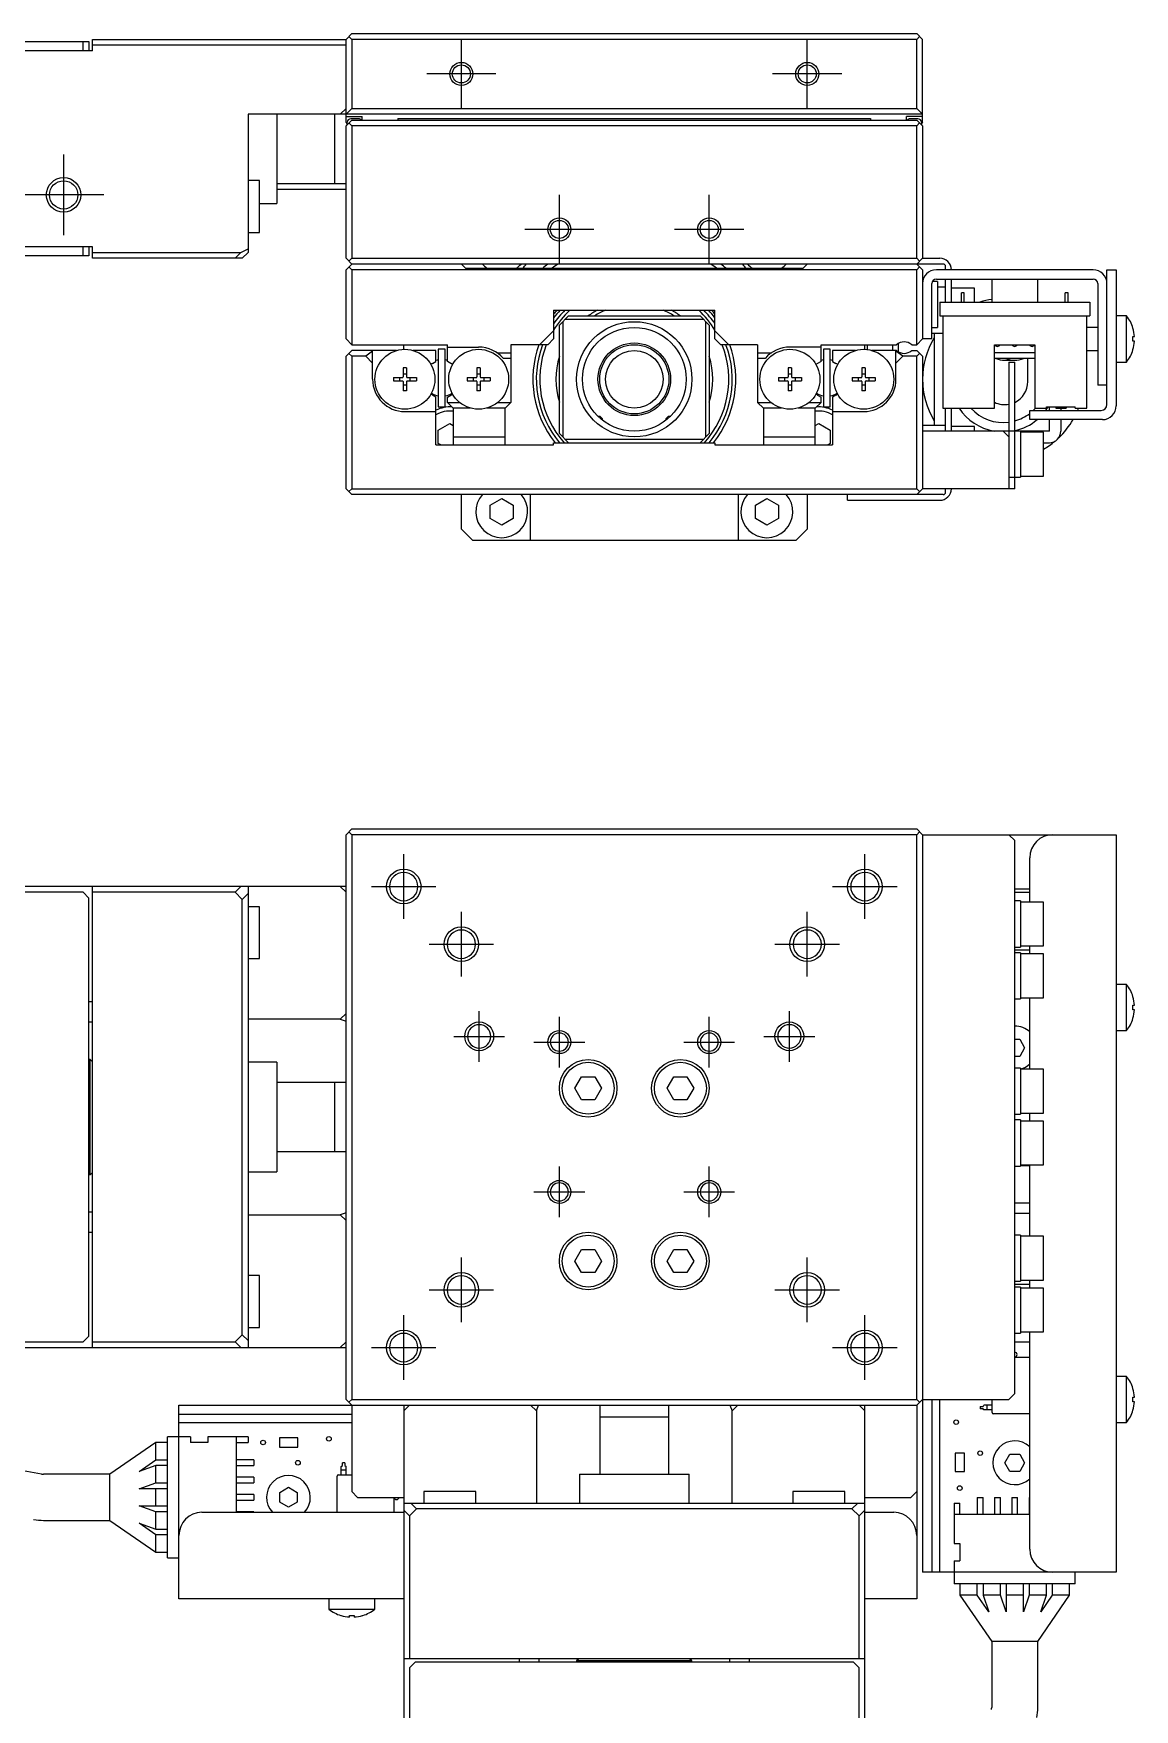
# Model space of a CAD drawing. Extents: x 0 to 680, y -8 to 382.
# Drawn here: x 223.9 to 319.4, y 232.3 to 377.7 of the extents above; entities that cross this region are included whole.
import ezdxf

# ---------------------------------------------------------------- set-up
doc = ezdxf.new("R2010")
doc.units = 0
doc.header["$LTSCALE"] = 0.5
doc.linetypes.add('CENTER', pattern=[50.8, 31.75, -6.35, 6.35, -6.35])
for name, color, linetype in [('MSM_CENTER', 1, 'CENTER'), ('MSM_CONTINUOUS', 7, 'CONTINUOUS'), ('MSM_NARROW', 5, 'CONTINUOUS')]:
    doc.layers.add(name, color=color, linetype=linetype)

msp = doc.modelspace()

# ---------------------------------------------------------------- linework, layer by layer
at = {"layer": 'MSM_CENTER'}
for p, q in [((261.05, 371.22), (261.05, 377.22)), ((291.05, 371.22), (291.05, 377.22)), ((264.05, 374.22), (258.05, 374.22)), ((294.05, 374.22), (288.05, 374.22)), ((226.55, 367.22), (226.55, 360.22)), ((230.05, 363.72), (223.05, 363.72)), ((269.55, 357.72), (269.55, 363.72)), ((282.55, 357.72), (282.55, 363.72)), ((272.55, 360.72), (266.55, 360.72)), ((285.55, 360.72), (279.55, 360.72)), ((256.05, 300.9), (256.05, 306.5)), ((296.05, 300.9), (296.05, 306.5)), ((253.25, 303.7), (258.85, 303.7)), ((293.25, 303.7), (298.85, 303.7)), ((261.05, 295.9), (261.05, 301.5)), ((291.05, 295.9), (291.05, 301.5)), ((258.25, 298.7), (263.85, 298.7)), ((288.25, 298.7), (293.85, 298.7)), ((262.6, 288.5), (262.6, 292.9)), ((269.55, 288), (269.55, 292.4)), ((282.55, 288), (282.55, 292.4)), ((289.5, 288.5), (289.5, 292.9)), ((260.4, 290.7), (264.8, 290.7)), ((267.35, 290.2), (271.75, 290.2)), ((280.35, 290.2), (284.75, 290.2)), ((287.3, 290.7), (291.7, 290.7)), ((269.55, 275), (269.55, 279.4)), ((282.55, 275), (282.55, 279.4)), ((267.35, 277.2), (271.75, 277.2)), ((280.35, 277.2), (284.75, 277.2)), ((261.05, 265.9), (261.05, 271.5)), ((291.05, 265.9), (291.05, 271.5)), ((258.25, 268.7), (263.85, 268.7)), ((288.25, 268.7), (293.85, 268.7)), ((256.05, 260.9), (256.05, 266.5)), ((296.05, 260.9), (296.05, 266.5)), ((253.25, 263.7), (258.85, 263.7)), ((293.25, 263.7), (298.85, 263.7))]:
    msp.add_line(p, q, dxfattribs=at)
at = {"layer": 'MSM_CONTINUOUS'}
for p, q in [((213.75, 377.02), (228.75, 377.02)), ((228.25, 376.22), (228.25, 377.02)), ((228.75, 377.02), (228.75, 376.22)), ((229.05, 377.22), (251.05, 377.22)), ((229.05, 376.22), (229.05, 377.22)), ((251.05, 376.72), (229.05, 376.72)), ((251.55, 377.72), (251.05, 377.22)), ((251.05, 370.02), (251.05, 377.22)), ((251.3, 377.47), (251.55, 377.22)), ((251.55, 377.72), (300.55, 377.72)), ((300.55, 377.22), (251.55, 377.22)), ((251.55, 377.22), (251.55, 371.22)), ((301.05, 377.22), (300.55, 377.72)), ((300.55, 377.22), (300.8, 377.47)), ((300.55, 371.22), (300.55, 377.22)), ((301.05, 370.02), (301.05, 377.22)), ((229.05, 376.22), (213.55, 376.22)), ((251.05, 371.22), (250.55, 370.72)), ((251.55, 371.22), (251.05, 370.72)), ((251.55, 371.22), (300.55, 371.22)), ((301.05, 370.72), (300.55, 371.22)), ((242.55, 370.72), (242.55, 358.72)), ((301.05, 370.72), (242.55, 370.72)), ((245.05, 370.72), (245.05, 362.97)), ((250.05, 370.72), (250.05, 364.72)), ((251.05, 370.52), (252.45, 370.52)), ((251.55, 370.22), (251.05, 369.72)), ((251.15, 369.92), (251.05, 370.02)), ((251.05, 358.22), (251.05, 369.72)), ((251.15, 369.82), (251.15, 370.02)), ((251.55, 369.72), (251.3, 369.97)), ((252.15, 370.32), (251.45, 370.32)), ((251.55, 370.22), (300.55, 370.22)), ((251.55, 369.72), (251.55, 358.22)), ((300.55, 369.72), (251.55, 369.72)), ((252.45, 370.22), (252.45, 370.52)), ((255.55, 370.34), (255.55, 370.22)), ((255.55, 370.34), (296.55, 370.34)), ((296.55, 370.34), (296.55, 370.22)), ((301.05, 370.52), (299.65, 370.52)), ((299.65, 370.22), (299.65, 370.52)), ((300.65, 370.32), (299.95, 370.32)), ((301.05, 369.72), (300.55, 370.22)), ((300.8, 369.97), (300.55, 369.72)), ((300.55, 358.22), (300.55, 369.72)), ((301.05, 370.02), (300.95, 369.92)), ((300.95, 370.02), (300.95, 369.82)), ((301.05, 369.72), (301.05, 358.22)), ((243.55, 364.97), (242.55, 364.97)), ((243.55, 360.47), (243.55, 364.97)), ((245.05, 364.72), (251.05, 364.72)), ((245.05, 364.22), (251.05, 364.22)), ((243.55, 362.97), (245.05, 362.97)), ((229.05, 359.22), (213.55, 359.22)), ((228.25, 358.42), (228.25, 359.22)), ((228.75, 359.22), (228.75, 358.42)), ((229.05, 358.22), (229.05, 359.22)), ((242.55, 360.47), (243.55, 360.47)), ((228.75, 358.42), (213.35, 358.42)), ((229.05, 358.72), (241.93, 358.72)), ((242.05, 358.22), (229.05, 358.22)), ((241.43, 358.22), (241.93, 358.72)), ((241.93, 358.72), (242.55, 359.03)), ((242.55, 358.72), (242.05, 358.22)), ((251.05, 358.22), (251.55, 357.72)), ((251.3, 357.97), (251.55, 358.22)), ((251.55, 358.22), (300.55, 358.22)), ((300.55, 358.22), (300.8, 357.97)), ((300.55, 357.72), (301.05, 358.22)), ((301.05, 358.22), (302.55, 358.22)), ((251.05, 357.22), (251.55, 357.72)), ((251.05, 351.22), (251.05, 357.22)), ((251.55, 357.22), (251.3, 357.47)), ((302.85, 357.72), (251.55, 357.72)), ((251.55, 357.22), (251.55, 350.72)), ((300.55, 357.22), (251.55, 357.22)), ((261.05, 357.72), (261.4, 357.37)), ((261.4, 357.37), (290.7, 357.37)), ((290.7, 357.37), (291.05, 357.72)), ((300.55, 357.72), (301.05, 357.22)), ((300.8, 357.47), (300.55, 357.22)), ((300.55, 350.72), (300.55, 357.22)), ((301.05, 357.22), (301.05, 351.22)), ((315.85, 357.22), (302.25, 357.22)), ((302.25, 356.42), (315.85, 356.42)), ((303.05, 357.22), (303.05, 357.52)), ((303.05, 354.42), (303.05, 356.42)), ((303.55, 354.42), (303.55, 356.42)), ((307.05, 356.42), (307.05, 354.42)), ((311.05, 354.42), (311.05, 356.42)), ((317.05, 357.22), (317.85, 357.22)), ((317.05, 345.52), (317.05, 357.22)), ((317.85, 357.22), (317.85, 345.42)), ((301.85, 351.22), (301.85, 356.02)), ((302.35, 356.22), (301.9, 356.22)), ((302.35, 356.22), (302.35, 352.22)), ((303.05, 355.72), (302.35, 355.72)), ((305.55, 355.62), (303.55, 355.62)), ((304.67, 355.22), (304.42, 355.22)), ((304.42, 354.42), (304.42, 355.22)), ((304.67, 354.42), (304.67, 355.22)), ((305.55, 354.42), (305.55, 355.62)), ((313.67, 355.22), (313.42, 355.22)), ((313.42, 354.42), (313.42, 355.22)), ((313.67, 354.42), (313.67, 355.22)), ((316.25, 356.02), (316.25, 347.22)), ((269.05, 353.72), (283.05, 353.72)), ((269.05, 353.72), (269.05, 351.22)), ((283.05, 351.22), (283.05, 353.72)), ((302.55, 354.42), (315.55, 354.42)), ((302.55, 354.42), (302.55, 353.22)), ((315.55, 354.42), (315.55, 353.22)), ((269.55, 352.42), (270.35, 353.22)), ((269.55, 343.02), (269.55, 352.42)), ((269.85, 352.72), (269.85, 342.72)), ((282.05, 352.92), (270.05, 352.92)), ((270.35, 353.22), (281.75, 353.22)), ((281.75, 353.22), (282.55, 352.42)), ((282.25, 342.72), (282.25, 352.72)), ((282.55, 352.42), (282.55, 343.02)), ((301.85, 352.22), (302.35, 352.22)), ((302.55, 353.22), (315.55, 353.22)), ((302.8, 353.22), (302.8, 345.22)), ((315.3, 345.22), (315.3, 353.22)), ((316.25, 352.22), (315.3, 352.22)), ((318.74, 353.22), (317.85, 353.22)), ((318.74, 349.22), (318.74, 353.22)), ((319.3, 352.15), (319.3, 352.17)), ((251.55, 350.72), (251.05, 351.22)), ((251.55, 350.72), (259.85, 350.72)), ((256.05, 350.32), (256.05, 350.72)), ((259.85, 349.27), (259.85, 350.72)), ((259.85, 350.52), (262.55, 350.52)), ((265.35, 350.72), (265.35, 345.72)), ((268.55, 350.72), (265.35, 350.72)), ((267.84, 350.72), (269.05, 351.93)), ((269.05, 351.22), (268.55, 350.72)), ((283.05, 351.93), (284.25, 350.72)), ((283.55, 350.72), (283.05, 351.22)), ((286.75, 350.72), (283.55, 350.72)), ((286.75, 350.72), (286.75, 345.72)), ((292.25, 350.52), (289.55, 350.52)), ((292.25, 350.72), (298.79, 350.72)), ((292.25, 349.27), (292.25, 350.72)), ((296.05, 350.32), (296.05, 350.72)), ((296.25, 350.72), (296.25, 350.31)), ((298.45, 350.72), (298.45, 350.22)), ((298.95, 350.84), (298.95, 350.11)), ((300.11, 350.72), (300.55, 350.72)), ((301.05, 351.22), (300.55, 350.72)), ((301.85, 351.22), (301.05, 351.22)), ((301.85, 351.72), (302.8, 351.72)), ((302.05, 351.72), (302.05, 343.72)), ((307.3, 350.72), (310.8, 350.72)), ((307.3, 345.22), (307.3, 350.72)), ((310.8, 350.72), (310.8, 345.22)), ((319.3, 351.42), (319.43, 351.42)), ((319.3, 351.02), (319.3, 351.42)), ((319.43, 351.02), (319.3, 351.02)), ((251.55, 350.22), (251.05, 349.72)), ((251.05, 338.22), (251.05, 349.72)), ((251.55, 349.72), (251.3, 349.97)), ((255.43, 350.22), (251.55, 350.22)), ((251.55, 349.72), (251.55, 338.22)), ((252.75, 349.72), (251.55, 349.72)), ((253.35, 350.15), (252.75, 349.72)), ((252.75, 349.72), (253.35, 349.12)), ((253.35, 347.72), (253.35, 350.22)), ((258.85, 350.22), (256.86, 350.22)), ((258.55, 349.1), (258.85, 349.27)), ((258.85, 349.27), (258.85, 350.22)), ((259.65, 350.34), (259.05, 350.34)), ((259.05, 350.34), (259.05, 345.34)), ((259.65, 345.34), (259.65, 350.34)), ((260.14, 349.1), (259.85, 349.27)), ((264.14, 350.02), (265.35, 350.02)), ((265.35, 349.52), (264.69, 349.52)), ((286.75, 350.02), (287.95, 350.02)), ((287.4, 349.52), (286.75, 349.52)), ((292.25, 349.27), (291.95, 349.1)), ((293.05, 350.34), (292.45, 350.34)), ((292.45, 350.34), (292.45, 345.34)), ((293.05, 345.34), (293.05, 350.34)), ((293.25, 350.22), (293.25, 349.27)), ((295.23, 350.22), (293.25, 350.22)), ((293.25, 349.27), (293.54, 349.1)), ((298.79, 350.22), (296.66, 350.22)), ((298.75, 347.72), (298.75, 350.22)), ((299.35, 349.72), (298.75, 350.15)), ((298.75, 349.12), (299.35, 349.72)), ((300.55, 349.72), (299.35, 349.72)), ((300.11, 350.22), (300.55, 350.22)), ((301.05, 349.72), (300.55, 350.22)), ((300.8, 349.97), (300.55, 349.72)), ((300.55, 338.22), (300.55, 349.72)), ((301.05, 349.72), (301.05, 338.22)), ((310.8, 350.02), (307.3, 350.02)), ((310.8, 349.52), (307.3, 349.52)), ((308.18, 349.37), (309.05, 349.37)), ((308.55, 349.22), (309.05, 349.22)), ((308.55, 349.22), (308.55, 338.22)), ((309.05, 338.22), (309.05, 349.22)), ((310.18, 347.52), (310.18, 349.52)), ((315.3, 350.22), (316.25, 350.22)), ((317.85, 349.22), (318.74, 349.22)), ((319.3, 350.27), (319.3, 350.3)), ((255.15, 347.87), (255.15, 347.58)), ((255.15, 347.87), (255.94, 347.87)), ((255.68, 347.87), (255.68, 347.58)), ((256.29, 348.72), (256, 348.72)), ((256, 348.72), (256, 347.93)), ((256, 348.19), (256.29, 348.19)), ((256.29, 348.72), (256.29, 347.93)), ((256.35, 347.87), (257.15, 347.87)), ((256.62, 347.58), (256.62, 347.87)), ((257.15, 347.87), (257.15, 347.58)), ((261.55, 347.87), (261.55, 347.58)), ((261.55, 347.87), (262.34, 347.87)), ((262.08, 347.87), (262.08, 347.58)), ((262.69, 348.72), (262.4, 348.72)), ((262.4, 348.72), (262.4, 347.93)), ((262.4, 348.19), (262.69, 348.19)), ((262.69, 348.72), (262.69, 347.93)), ((262.75, 347.87), (263.55, 347.87)), ((263.02, 347.58), (263.02, 347.87)), ((263.55, 347.87), (263.55, 347.58)), ((288.55, 347.87), (289.34, 347.87)), ((288.55, 347.87), (288.55, 347.58)), ((289.08, 347.87), (289.08, 347.58)), ((289.4, 348.72), (289.4, 347.93)), ((289.69, 348.72), (289.4, 348.72)), ((289.4, 348.19), (289.69, 348.19)), ((289.69, 348.72), (289.69, 347.93)), ((289.75, 347.87), (290.55, 347.87)), ((290.02, 347.58), (290.02, 347.87)), ((290.55, 347.87), (290.55, 347.58)), ((294.95, 347.87), (295.74, 347.87)), ((294.95, 347.87), (294.95, 347.58)), ((295.48, 347.87), (295.48, 347.58)), ((295.8, 348.72), (295.8, 347.93)), ((296.09, 348.72), (295.8, 348.72)), ((295.8, 348.19), (296.09, 348.19)), ((296.09, 348.72), (296.09, 347.93)), ((296.15, 347.87), (296.95, 347.87)), ((296.42, 347.58), (296.42, 347.87)), ((296.95, 347.87), (296.95, 347.58)), ((255.15, 347.58), (255.94, 347.58)), ((256, 347.52), (256, 346.72)), ((256, 347.25), (256.29, 347.25)), ((256.29, 346.72), (256, 346.72)), ((256.29, 347.52), (256.29, 346.72)), ((256.35, 347.58), (257.15, 347.58)), ((258.85, 346.18), (258.55, 346.35)), ((258.85, 342.02), (258.85, 346.18)), ((259.85, 346.18), (260.14, 346.35)), ((259.85, 345.72), (259.85, 346.18)), ((261.55, 347.58), (262.34, 347.58)), ((262.4, 347.52), (262.4, 346.72)), ((262.4, 347.25), (262.69, 347.25)), ((262.69, 346.72), (262.4, 346.72)), ((262.69, 347.52), (262.69, 346.72)), ((262.75, 347.58), (263.55, 347.58)), ((288.55, 347.58), (289.34, 347.58)), ((289.4, 347.52), (289.4, 346.72)), ((289.4, 347.25), (289.69, 347.25)), ((289.69, 346.72), (289.4, 346.72)), ((289.69, 347.52), (289.69, 346.72)), ((289.75, 347.58), (290.55, 347.58)), ((291.95, 346.35), (292.25, 346.18)), ((292.25, 345.72), (292.25, 346.18)), ((293.54, 346.35), (293.25, 346.18)), ((293.25, 346.18), (293.25, 342.02)), ((294.95, 347.58), (295.74, 347.58)), ((295.8, 347.52), (295.8, 346.72)), ((295.8, 347.25), (296.09, 347.25)), ((296.09, 346.72), (295.8, 346.72)), ((296.09, 347.52), (296.09, 346.72)), ((296.15, 347.58), (296.95, 347.58)), ((317.05, 347.22), (316.25, 347.22)), ((256.15, 344.92), (258.85, 344.92)), ((259.05, 345.34), (259.65, 345.34)), ((259.85, 345.72), (260.89, 345.72)), ((260.35, 345.22), (259.85, 345.72)), ((261.83, 345.22), (260.35, 345.22)), ((260.35, 345.22), (260.35, 342.02)), ((264.85, 345.22), (263.26, 345.22)), ((264.21, 345.72), (265.35, 345.72)), ((265.35, 345.72), (264.85, 345.22)), ((264.85, 342.02), (264.85, 345.22)), ((286.75, 345.72), (287.89, 345.72)), ((287.25, 345.22), (286.75, 345.72)), ((288.83, 345.22), (287.25, 345.22)), ((287.25, 345.22), (287.25, 342.02)), ((291.75, 345.22), (290.26, 345.22)), ((291.21, 345.72), (292.25, 345.72)), ((292.25, 345.72), (291.75, 345.22)), ((291.75, 342.02), (291.75, 345.22)), ((292.45, 345.34), (293.05, 345.34)), ((293.25, 344.92), (295.95, 344.92)), ((302.8, 345.22), (307.3, 345.22)), ((303.05, 343.22), (303.05, 345.22)), ((303.55, 343.22), (303.55, 345.22)), ((310.35, 344.22), (310.35, 345.02)), ((310.35, 345.02), (316.55, 345.02)), ((310.8, 345.22), (311.8, 345.22)), ((311.8, 345.22), (311.8, 345.32)), ((311.8, 345.32), (314.3, 345.32)), ((312.05, 345.02), (312.05, 345.32)), ((312.6, 345.32), (312.6, 345.22)), ((312.6, 345.22), (313.5, 345.22)), ((312.97, 345.32), (312.97, 345.22)), ((313.05, 345.22), (313.05, 345.02)), ((313.12, 345.32), (313.12, 345.22)), ((313.5, 345.32), (313.5, 345.22)), ((314.3, 345.22), (314.3, 345.32)), ((314.3, 345.22), (315.3, 345.22)), ((259.05, 343.3), (260.05, 343.88)), ((259.05, 342.15), (259.05, 343.3)), ((260.05, 343.88), (260.35, 343.71)), ((272.88, 344.52), (273.07, 344.52)), ((273.3, 344.3), (273.07, 344.52)), ((273.3, 344.3), (273.13, 344.3)), ((273.3, 344.16), (273.3, 344.3)), ((279.02, 344.52), (278.8, 344.3)), ((278.97, 344.3), (278.8, 344.3)), ((278.8, 344.3), (278.8, 344.16)), ((279.02, 344.52), (279.21, 344.52)), ((291.75, 343.71), (292.05, 343.88)), ((292.05, 343.88), (293.05, 343.3)), ((293.05, 343.3), (293.05, 342.15)), ((303.05, 343.72), (301.05, 343.72)), ((312.05, 343.22), (301.05, 343.22)), ((305.55, 343.62), (303.55, 343.62)), ((305.55, 343.22), (305.55, 343.62)), ((308.05, 343.22), (308.55, 342.72)), ((309.55, 343.22), (309.55, 339.22)), ((316.65, 344.22), (310.35, 344.22)), ((312.05, 343.22), (312.05, 344.22)), ((313.05, 344.22), (313.05, 343.22)), ((258.85, 342.02), (269.05, 342.02)), ((259.26, 342.02), (259.05, 342.15)), ((260.35, 342.72), (264.85, 342.72)), ((269.05, 342.02), (269.05, 342.22)), ((269.05, 342.22), (283.05, 342.22)), ((270.35, 342.22), (269.55, 343.02)), ((270.05, 342.52), (282.05, 342.52)), ((282.55, 343.02), (281.75, 342.22)), ((283.05, 342.22), (283.05, 342.02)), ((283.05, 342.02), (293.25, 342.02)), ((287.25, 342.72), (291.75, 342.72)), ((293.05, 342.15), (292.83, 342.02)), ((311.55, 343.12), (309.55, 343.12)), ((311.55, 339.32), (311.55, 343.12)), ((311.55, 342.22), (312.05, 342.22)), ((308.55, 339.22), (309.55, 339.22)), ((309.55, 339.32), (311.55, 339.32)), ((251.05, 338.22), (251.55, 337.72)), ((251.3, 337.97), (251.55, 338.22)), ((251.55, 338.22), (300.55, 338.22)), ((302.85, 337.72), (251.55, 337.72)), ((261.05, 334.72), (261.05, 337.72)), ((267.05, 333.72), (267.05, 337.72)), ((285.05, 337.72), (285.05, 333.72)), ((291.05, 337.72), (291.05, 334.72)), ((294.55, 337.22), (294.55, 337.72)), ((300.55, 338.22), (300.8, 337.97)), ((301.05, 338.22), (300.55, 337.72)), ((309.05, 338.22), (301.05, 338.22)), ((303.05, 337.92), (303.05, 338.22)), ((263.55, 336.8), (264.55, 337.38)), ((263.55, 335.65), (263.55, 336.8)), ((264.55, 337.38), (265.55, 336.8)), ((265.55, 336.8), (265.55, 335.65)), ((286.55, 336.8), (287.55, 337.38)), ((286.55, 335.65), (286.55, 336.8)), ((287.55, 337.38), (288.55, 336.8)), ((288.55, 336.8), (288.55, 335.65)), ((294.55, 337.22), (302.55, 337.22)), ((261.05, 334.72), (262.05, 333.72)), ((264.55, 335.07), (263.55, 335.65)), ((265.55, 335.65), (264.55, 335.07)), ((287.55, 335.07), (286.55, 335.65)), ((288.55, 335.65), (287.55, 335.07)), ((290.05, 333.72), (291.05, 334.72)), ((290.05, 333.72), (262.05, 333.72)), ((251.05, 308.2), (251.55, 308.7)), ((251.55, 308.2), (251.3, 308.45)), ((251.55, 308.7), (300.55, 308.7)), ((300.55, 308.7), (301.05, 308.2)), ((300.8, 308.45), (300.55, 308.2)), ((251.05, 259.2), (251.05, 308.2)), ((251.55, 308.2), (251.55, 259.2)), ((300.55, 308.2), (251.55, 308.2)), ((300.55, 259.2), (300.55, 308.2)), ((301.05, 308.2), (301.05, 244.2)), ((301.05, 308.2), (317.85, 308.2)), ((309.05, 307.7), (308.55, 308.2)), ((309.05, 259.7), (309.05, 307.7)), ((317.85, 308.2), (317.85, 244.2)), ((310.35, 302.35), (310.35, 306.2)), ((251.05, 303.7), (207.55, 303.7)), ((228.25, 303.2), (214.25, 303.2)), ((228.75, 302.7), (228.25, 303.2)), ((228.75, 264.7), (228.75, 302.7)), ((229.05, 263.7), (229.05, 303.7)), ((241.43, 303.2), (229.05, 303.2)), ((241.43, 303.2), (241.93, 303.7)), ((242.05, 302.59), (241.43, 303.2)), ((242.55, 303.09), (242.05, 302.59)), ((242.05, 264.81), (242.05, 302.59)), ((242.55, 303.7), (242.55, 263.7)), ((250.55, 303.7), (251.05, 303.2)), ((309.05, 303.5), (310.35, 303.5)), ((309.05, 303.2), (310.35, 303.2)), ((243.55, 301.95), (242.55, 301.95)), ((243.55, 297.45), (243.55, 301.95)), ((309.55, 302.45), (309.05, 302.45)), ((309.55, 302.45), (309.55, 298.45)), ((311.55, 302.35), (309.55, 302.35)), ((311.55, 298.55), (311.55, 302.35)), ((309.05, 298.45), (309.55, 298.45)), ((309.05, 298.2), (310.35, 298.2)), ((309.55, 298.55), (311.55, 298.55)), ((310.35, 297.85), (310.35, 298.55)), ((242.55, 297.45), (243.55, 297.45)), ((309.55, 297.95), (309.05, 297.95)), ((309.55, 297.95), (309.55, 293.95)), ((311.55, 297.85), (309.55, 297.85)), ((311.55, 294.05), (311.55, 297.85)), ((309.05, 293.95), (309.55, 293.95)), ((309.55, 294.05), (311.55, 294.05)), ((309.55, 294.04), (310.35, 294.04)), ((310.35, 287.85), (310.35, 294.05)), ((318.74, 295.2), (317.85, 295.2)), ((318.74, 291.2), (318.74, 295.2)), ((319.3, 294.13), (319.3, 294.15)), ((229.05, 293.7), (228.75, 293.7)), ((251.05, 292.69), (250.55, 292.19)), ((319.3, 293.4), (319.43, 293.4)), ((319.3, 293), (319.3, 293.4)), ((319.43, 293), (319.3, 293)), ((228.75, 291.95), (229.05, 291.95)), ((250.55, 292.19), (242.55, 292.19)), ((250.55, 292.19), (251.05, 292.01)), ((317.85, 291.2), (318.74, 291.2)), ((319.3, 292.25), (319.3, 292.27)), ((309.05, 290.45), (309.48, 290.45)), ((309.48, 290.45), (309.91, 289.7)), ((309.91, 289.7), (309.48, 288.95)), ((228.85, 288.7), (228.75, 288.7)), ((229.05, 288.5), (228.85, 288.7)), ((228.85, 278.7), (228.85, 288.7)), ((245.05, 288.45), (242.55, 288.45)), ((245.05, 288.45), (245.05, 278.95)), ((309.48, 288.95), (309.05, 288.95)), ((251.05, 286.7), (245.05, 286.7)), ((250.05, 286.7), (250.05, 280.7)), ((270.89, 286.2), (271.47, 287.2)), ((271.47, 287.2), (272.62, 287.2)), ((272.62, 287.2), (273.2, 286.2)), ((278.89, 286.2), (279.47, 287.2)), ((279.47, 287.2), (280.62, 287.2)), ((280.62, 287.2), (281.2, 286.2)), ((309.55, 287.95), (309.05, 287.95)), ((309.55, 287.95), (309.55, 283.95)), ((311.55, 287.85), (309.55, 287.85)), ((311.55, 284.05), (311.55, 287.85)), ((271.47, 285.2), (270.89, 286.2)), ((272.62, 285.2), (271.47, 285.2)), ((273.2, 286.2), (272.62, 285.2)), ((279.47, 285.2), (278.89, 286.2)), ((280.62, 285.2), (279.47, 285.2)), ((281.2, 286.2), (280.62, 285.2)), ((309.05, 283.95), (309.55, 283.95)), ((309.55, 284.05), (311.55, 284.05)), ((310.35, 283.35), (310.35, 284.05)), ((309.55, 283.45), (309.05, 283.45)), ((309.55, 283.45), (309.55, 279.45)), ((311.55, 283.35), (309.55, 283.35)), ((311.55, 279.55), (311.55, 283.35)), ((245.05, 280.7), (251.05, 280.7)), ((309.05, 279.45), (309.55, 279.45)), ((309.55, 279.55), (311.55, 279.55)), ((310.35, 279.46), (309.55, 279.46)), ((310.35, 273.35), (310.35, 279.55)), ((228.75, 278.7), (228.85, 278.7)), ((228.85, 278.7), (229.05, 278.9)), ((242.55, 278.95), (245.05, 278.95)), ((229.05, 275.45), (228.75, 275.45)), ((242.55, 275.22), (250.55, 275.22)), ((251.05, 275.4), (250.55, 275.22)), ((250.55, 275.22), (251.05, 274.72)), ((309.05, 276.26), (310.35, 276.26)), ((310.35, 275.33), (309.05, 275.33)), ((228.75, 273.7), (229.05, 273.7)), ((309.55, 273.45), (309.05, 273.45)), ((309.55, 273.45), (309.55, 269.45)), ((270.89, 271.2), (271.47, 272.2)), ((271.47, 272.2), (272.62, 272.2)), ((272.62, 272.2), (273.2, 271.2)), ((278.89, 271.2), (279.47, 272.2)), ((279.47, 272.2), (280.62, 272.2)), ((280.62, 272.2), (281.2, 271.2)), ((311.55, 273.35), (309.55, 273.35)), ((311.55, 269.55), (311.55, 273.35)), ((271.47, 270.2), (270.89, 271.2)), ((273.2, 271.2), (272.62, 270.2)), ((279.47, 270.2), (278.89, 271.2)), ((281.2, 271.2), (280.62, 270.2)), ((243.55, 269.95), (242.55, 269.95)), ((243.55, 265.45), (243.55, 269.95)), ((272.62, 270.2), (271.47, 270.2)), ((280.62, 270.2), (279.47, 270.2)), ((309.05, 269.45), (309.55, 269.45)), ((309.05, 269.2), (310.35, 269.2)), ((309.55, 269.55), (311.55, 269.55)), ((310.35, 268.85), (310.35, 269.55)), ((309.55, 268.95), (309.05, 268.95)), ((309.55, 268.95), (309.55, 264.95)), ((311.55, 268.85), (309.55, 268.85)), ((311.55, 265.05), (311.55, 268.85)), ((228.25, 264.2), (228.75, 264.7)), ((241.43, 264.2), (242.05, 264.81)), ((242.05, 264.81), (242.55, 264.31)), ((242.55, 265.45), (243.55, 265.45)), ((309.05, 264.95), (309.55, 264.95)), ((309.55, 265.05), (311.55, 265.05)), ((310.35, 246.2), (310.35, 265.05)), ((213.55, 263.7), (251.05, 263.7)), ((214.25, 264.2), (228.25, 264.2)), ((229.05, 264.2), (241.43, 264.2)), ((241.93, 263.7), (241.43, 264.2)), ((251.05, 264.2), (250.55, 263.7)), ((309.05, 264.2), (310.35, 264.2)), ((309.05, 262.85), (310.35, 262.85)), ((318.74, 261.2), (317.85, 261.2)), ((318.74, 257.2), (318.74, 261.2)), ((251.55, 258.7), (251.05, 259.2)), ((251.3, 258.95), (251.55, 259.2)), ((251.55, 259.2), (300.55, 259.2)), ((300.55, 259.2), (300.8, 258.95)), ((301.05, 259.2), (300.55, 258.7)), ((301.05, 259.2), (308.55, 259.2)), ((301.85, 259.2), (301.85, 244.2)), ((302.55, 244.2), (302.55, 259.2)), ((307.1, 258.05), (307.1, 259.2)), ((308.55, 259.2), (309.05, 259.7)), ((319.3, 260.13), (319.3, 260.15)), ((319.3, 259.4), (319.43, 259.4)), ((319.3, 259), (319.3, 259.4)), ((319.43, 259), (319.3, 259)), ((236.55, 241.9), (236.55, 258.7)), ((236.55, 258.7), (300.55, 258.7)), ((251.55, 257.9), (236.55, 257.9)), ((251.55, 258.7), (251.55, 251.2)), ((256.05, 258.2), (256.55, 258.7)), ((256.05, 258.7), (256.05, 215.2)), ((267.06, 258.7), (267.56, 258.2)), ((267.56, 258.2), (267.74, 258.7)), ((267.56, 258.2), (267.56, 250.2)), ((273.05, 258.7), (273.05, 252.7)), ((273.05, 257.7), (279.05, 257.7)), ((279.05, 252.7), (279.05, 258.7)), ((284.35, 258.7), (284.53, 258.2)), ((284.53, 258.2), (285.03, 258.7)), ((284.53, 250.2), (284.53, 258.2)), ((295.55, 258.7), (296.05, 258.2)), ((296.05, 221.2), (296.05, 258.7)), ((300.55, 258.7), (300.55, 241.9)), ((306.05, 258.59), (306.05, 258.39)), ((306.05, 258.59), (306.3, 258.59)), ((306.3, 258.39), (306.05, 258.39)), ((306.3, 258.59), (306.36, 258.71)), ((306.36, 258.28), (306.3, 258.39)), ((307.1, 258.71), (306.36, 258.71)), ((307.1, 258.28), (306.36, 258.28)), ((306.66, 258.28), (306.66, 258.71)), ((310.35, 257.95), (307.2, 257.95)), ((319.3, 258.25), (319.3, 258.27)), ((236.55, 257.2), (251.55, 257.2)), ((317.85, 257.2), (318.74, 257.2)), ((234.55, 255.45), (230.55, 252.7)), ((235.55, 255.45), (234.55, 255.45)), ((234.55, 253.95), (234.55, 255.45)), ((235.55, 245.45), (235.55, 255.95)), ((237.55, 255.95), (235.55, 255.95)), ((237.55, 255.95), (237.55, 255.45)), ((239.05, 255.45), (237.55, 255.45)), ((239.05, 255.95), (239.05, 255.45)), ((242.55, 255.95), (239.05, 255.95)), ((241.55, 249.4), (241.55, 255.95)), ((241.55, 255.45), (242.55, 255.45)), ((242.55, 255.95), (242.55, 255.45)), ((246.87, 255.86), (245.27, 255.86)), ((245.27, 255.86), (245.27, 255.06)), ((245.27, 255.06), (246.87, 255.06)), ((246.87, 255.06), (246.87, 255.86)), ((303.88, 254.53), (303.88, 252.93)), ((304.68, 254.53), (303.88, 254.53)), ((304.68, 252.93), (304.68, 254.53)), ((224.64, 252.72), (220.23, 253.49)), ((233.09, 252.95), (234.55, 253.95)), ((234.55, 253.45), (233.09, 252.95)), ((234.55, 253.95), (235.55, 253.95)), ((235.55, 253.45), (234.55, 253.45)), ((234.55, 251.95), (234.55, 253.45)), ((243.05, 253.95), (241.55, 253.95)), ((241.55, 253.45), (243.05, 253.45)), ((243.05, 253.95), (243.05, 253.45)), ((250.62, 253.39), (250.74, 253.45)), ((250.62, 252.65), (250.62, 253.39)), ((250.62, 253.09), (251.05, 253.09)), ((250.74, 253.45), (250.74, 253.7)), ((250.94, 253.7), (250.74, 253.7)), ((250.94, 253.7), (250.94, 253.45)), ((250.94, 253.45), (251.05, 253.39)), ((251.05, 252.65), (251.05, 253.39)), ((308.18, 253.7), (308.61, 254.45)), ((308.61, 252.95), (308.18, 253.7)), ((308.61, 254.45), (309.48, 254.45)), ((309.48, 254.45), (309.91, 253.7)), ((309.91, 253.7), (309.48, 252.95)), ((230.55, 252.7), (224.81, 252.7)), ((230.55, 248.7), (230.55, 252.7)), ((233.09, 251.45), (234.55, 251.95)), ((234.55, 251.95), (235.55, 251.95)), ((243.05, 252.45), (241.55, 252.45)), ((241.55, 251.95), (243.05, 251.95)), ((243.05, 252.45), (243.05, 251.95)), ((250.29, 249.4), (250.29, 252.55)), ((250.39, 252.65), (251.55, 252.65)), ((271.3, 252.7), (280.8, 252.7)), ((271.3, 252.7), (271.3, 250.2)), ((280.8, 250.2), (280.8, 252.7)), ((303.88, 252.93), (304.68, 252.93)), ((309.48, 252.95), (308.61, 252.95)), ((235.55, 251.45), (233.09, 251.45)), ((234.55, 249.95), (234.55, 251.45)), ((243.05, 250.95), (241.55, 250.95)), ((241.55, 250.45), (243.05, 250.45)), ((243.05, 250.95), (243.05, 250.45)), ((245.3, 251.13), (246.05, 251.57)), ((245.3, 250.27), (245.3, 251.13)), ((246.05, 249.84), (245.3, 250.27)), ((246.05, 251.57), (246.8, 251.13)), ((246.8, 250.27), (246.05, 249.84)), ((246.8, 251.13), (246.8, 250.27)), ((251.55, 251.2), (252.05, 250.7)), ((252.05, 250.7), (256.05, 250.7)), ((255.19, 250.7), (255.19, 249.4)), ((256.05, 250.2), (296.05, 250.2)), ((256.66, 250.2), (257.16, 249.7)), ((262.3, 251.2), (257.8, 251.2)), ((257.8, 251.2), (257.8, 250.2)), ((262.3, 250.2), (262.3, 251.2)), ((294.3, 251.2), (289.8, 251.2)), ((289.8, 251.2), (289.8, 250.2)), ((294.3, 250.2), (294.3, 251.2)), ((294.93, 249.7), (295.43, 250.2)), ((296.05, 250.7), (300.05, 250.7)), ((300.05, 250.7), (300.55, 251.2)), ((303.8, 250.2), (304.3, 250.2)), ((303.8, 250.2), (303.8, 246.7)), ((304.3, 249.2), (304.3, 250.2)), ((305.8, 250.7), (305.8, 249.2)), ((305.8, 250.7), (306.3, 250.7)), ((306.3, 249.2), (306.3, 250.7)), ((307.3, 250.7), (307.3, 249.2)), ((307.3, 250.7), (307.8, 250.7)), ((307.8, 249.2), (307.8, 250.7)), ((308.8, 250.7), (308.8, 249.2)), ((308.8, 250.7), (309.3, 250.7)), ((309.3, 249.2), (309.3, 250.7)), ((310.3, 250.7), (310.35, 250.7)), ((310.3, 250.7), (310.3, 249.2)), ((224.81, 248.7), (230.55, 248.7)), ((230.55, 248.7), (234.55, 245.95)), ((234.55, 249.45), (233.09, 249.95)), ((233.09, 249.95), (235.55, 249.95)), ((235.55, 249.45), (234.55, 249.45)), ((234.55, 247.95), (234.55, 249.45)), ((238.55, 249.4), (256.05, 249.4)), ((243.05, 249.45), (241.55, 249.45)), ((243.05, 249.45), (243.05, 249.4)), ((256.55, 249.09), (256.05, 249.59)), ((257.16, 249.7), (256.55, 249.09)), ((256.55, 249.09), (256.55, 236.7)), ((294.93, 249.7), (257.16, 249.7)), ((295.55, 249.09), (294.93, 249.7)), ((296.05, 249.59), (295.55, 249.09)), ((295.55, 236.7), (295.55, 249.09)), ((296.05, 249.4), (298.55, 249.4)), ((310.35, 249.2), (303.8, 249.2)), ((234.55, 247.45), (233.09, 248.45)), ((233.09, 248.45), (234.55, 247.95)), ((234.55, 247.95), (235.55, 247.95)), ((235.55, 247.45), (234.55, 247.45)), ((234.55, 245.95), (234.55, 247.45)), ((234.55, 245.95), (235.55, 245.95)), ((303.8, 246.7), (304.3, 246.7)), ((304.3, 246.7), (304.3, 245.2)), ((235.55, 245.45), (236.55, 245.45)), ((303.8, 245.2), (304.3, 245.2)), ((303.8, 245.2), (303.8, 243.2)), ((317.85, 244.2), (301.05, 244.2)), ((314.3, 243.2), (303.8, 243.2)), ((304.3, 243.2), (304.3, 242.2)), ((305.8, 242.2), (305.8, 243.2)), ((306.3, 243.2), (306.3, 242.2)), ((307.8, 242.2), (307.8, 243.2)), ((308.3, 243.2), (308.3, 240.75)), ((309.8, 240.75), (309.8, 243.2)), ((310.3, 243.2), (310.3, 242.2)), ((311.8, 242.2), (311.8, 243.2)), ((312.3, 243.2), (312.3, 242.2)), ((313.8, 242.2), (313.8, 243.2)), ((314.3, 243.2), (314.3, 244.2)), ((256.05, 241.9), (236.55, 241.9)), ((249.55, 241.9), (249.55, 241)), ((253.55, 241), (253.55, 241.9)), ((300.55, 241.9), (296.05, 241.9)), ((304.3, 242.2), (307.05, 238.2)), ((305.8, 242.2), (304.3, 242.2)), ((306.8, 240.75), (305.8, 242.2)), ((306.3, 242.2), (306.8, 240.75)), ((307.8, 242.2), (306.3, 242.2)), ((308.3, 240.75), (307.8, 242.2)), ((309.8, 242.2), (308.3, 242.2)), ((310.3, 242.2), (309.8, 240.75)), ((311.8, 242.2), (310.3, 242.2)), ((311.05, 238.2), (313.8, 242.2)), ((312.3, 242.2), (311.3, 240.75)), ((311.3, 240.75), (311.8, 242.2)), ((313.8, 242.2), (312.3, 242.2)), ((249.55, 241), (253.55, 241)), ((250.6, 240.45), (250.62, 240.45)), ((251.35, 240.45), (251.75, 240.45)), ((251.35, 240.31), (251.35, 240.45)), ((251.75, 240.45), (251.75, 240.31)), ((252.48, 240.45), (252.5, 240.45)), ((311.05, 238.2), (307.05, 238.2)), ((307.05, 238.2), (307.05, 232.46)), ((311.05, 232.46), (311.05, 238.2)), ((296.05, 236.7), (256.05, 236.7)), ((257.05, 236.4), (256.55, 235.9)), ((256.55, 235.9), (256.55, 221.9)), ((295.05, 236.4), (257.05, 236.4)), ((266.05, 236.7), (266.05, 236.4)), ((267.8, 236.4), (267.8, 236.7)), ((271.25, 236.7), (271.05, 236.5)), ((271.05, 236.5), (271.05, 236.4)), ((281.05, 236.5), (271.05, 236.5)), ((281.05, 236.5), (280.85, 236.7)), ((281.05, 236.4), (281.05, 236.5)), ((284.3, 236.7), (284.3, 236.4)), ((286.05, 236.4), (286.05, 236.7)), ((295.55, 235.9), (295.05, 236.4)), ((295.55, 221.9), (295.55, 235.9))]:
    msp.add_line(p, q, dxfattribs=at)
for centre, radius in [((261.05, 374.22), 0.783), ((291.05, 374.22), 0.783), ((226.55, 363.72), 1.23), ((269.55, 360.72), 0.783), ((282.55, 360.72), 0.783), ((276.05, 347.72), 5), ((276.05, 347.72), 4.5), ((276.05, 347.72), 3.15), ((276.05, 347.72), 3), ((256.15, 347.72), 2.6), ((262.55, 347.72), 2.6), ((289.55, 347.72), 2.6), ((295.95, 347.72), 2.6), ((272.05, 286.2), 2.5), ((272.05, 286.2), 2.25), ((280.05, 286.2), 2.5), ((280.05, 286.2), 2.25), ((272.05, 271.2), 2.5), ((272.05, 271.2), 2.25), ((280.05, 271.2), 2.5), ((280.05, 271.2), 2.25), ((303.97, 257.22), 0.2), ((249.56, 255.78), 0.2), ((243.85, 255.46), 0.2), ((306.05, 254.53), 0.2), ((246.87, 253.7), 0.2), ((304.28, 251.5), 0.2)]:
    msp.add_circle(centre, radius, dxfattribs=at)
at = {"layer": 'MSM_CONTINUOUS', "extrusion": (0, 0, -1)}
for centre, radius in [((-256.05, 303.7), 1.23), ((-296.05, 303.7), 1.23), ((-261.05, 298.7), 1.23), ((-291.05, 298.7), 1.23), ((-262.6, 290.7), 1.01), ((-269.55, 290.2), 0.783), ((-282.55, 290.2), 0.783), ((-289.5, 290.7), 1.01), ((-269.55, 277.2), 0.783), ((-282.55, 277.2), 0.783), ((-261.05, 268.7), 1.23), ((-291.05, 268.7), 1.23), ((-256.05, 263.7), 1.23), ((-296.05, 263.7), 1.23)]:
    msp.add_circle(centre, radius, dxfattribs=at)
at = {"layer": 'MSM_CONTINUOUS'}
for centre, radius, start, end in [((251.45, 370.02), 0.3, 90, 180), ((252.15, 370.02), 0.3, 41.8103, 90), ((299.95, 370.02), 0.3, 90, 138.1897), ((300.65, 370.02), 0.3, 0, 90), ((302.55, 357.22), 1, 0, 90), ((264.55, 359.22), 2.25, 221.8103, 235.3079), ((264.55, 359.22), 2.25, 304.6921, 318.1897), ((264.55, 359.22), 2.6, 314.6397, 324.7656), ((276.05, 347.72), 12.5, 126.8699, 129.4662), ((276.05, 347.72), 12, 123.5573, 126.4702), ((276.05, 347.72), 12, 53.5298, 56.4427), ((276.05, 347.72), 12.5, 50.5338, 53.1301), ((287.55, 359.22), 2.6, 215.2344, 225.3603), ((287.55, 359.22), 2.25, 221.8103, 235.3079), ((287.55, 359.22), 2.25, 304.6921, 318.1897), ((302.25, 356.02), 1.2, 90, 180), ((302.25, 356.02), 0.4, 90, 180), ((302.85, 357.52), 0.2, 0, 90), ((315.85, 356.02), 1.2, 0, 90), ((315.85, 356.02), 0.4, 0, 90), ((276.05, 347.72), 8.2, 132.9703, 148.6119), ((276.05, 347.72), 9, 138.1897, 141.0576), ((276.05, 347.72), 8.8, 137.0141, 142.6982), ((276.05, 347.72), 8.5, 135.0991, 145.4397), ((276.05, 347.72), 6.8, 118.0725, 126.0189), ((276.05, 347.72), 6.5, 112.6199, 122.2042), ((276.05, 347.72), 6.5, 57.7958, 67.3801), ((276.05, 347.72), 6.8, 53.9811, 61.9275), ((276.05, 347.72), 8.2, 31.3881, 47.0297), ((276.05, 347.72), 8.5, 34.5603, 44.9009), ((276.05, 347.72), 8.8, 37.3018, 42.9859), ((276.05, 347.72), 9, 38.9424, 41.8103), ((308.05, 347.72), 7, 98.2132, 106.835), ((316.25, 351.22), 3.2, 17.27, 38.6822), ((316.25, 351.22), 3.19, 3.5903, 16.9053), ((262.55, 347.72), 2.8, 40.0052, 90), ((276.05, 347.72), 8.8, 160.0677, 218.6822), ((276.05, 347.72), 8.5, 159.3327, 220.3202), ((276.05, 347.72), 8.2, 158.5399, 222.1236), ((276.05, 347.72), 8.2, 317.8764, 21.4601), ((276.05, 347.72), 8.5, 319.6798, 20.6673), ((276.05, 347.72), 8.8, 321.3178, 19.9323), ((289.55, 347.72), 2.8, 90, 139.9948), ((299.45, 349.97), 1, 48.5904, 131.4096), ((308.05, 347.72), 7, 148.9973, 211.0027), ((307.55, 350.82), 0.25, 203.5782, 336.4218), ((309.05, 350.82), 0.25, 203.5782, 336.4218), ((310.55, 350.82), 0.25, 203.5782, 336.4218), ((316.25, 351.22), 3.19, 343.0947, 356.4097), ((259.35, 347.72), 1.59, 120, 126.1972), ((259.35, 347.84), 1.59, 100.8931, 108.3584), ((259.35, 347.84), 1.59, 71.6416, 79.1069), ((259.35, 347.72), 1.59, 53.8028, 60), ((276.05, 347.72), 6.8, 162.9174, 197.0826), ((276.05, 347.72), 6.8, 342.9174, 17.0826), ((292.75, 347.72), 1.59, 120, 126.1972), ((292.75, 347.84), 1.59, 100.8931, 108.3584), ((292.75, 347.84), 1.59, 71.6416, 79.1069), ((292.75, 347.72), 1.59, 53.8028, 60), ((299.45, 350.97), 1, 228.5904, 311.4096), ((308.18, 351.37), 2, 247.6684, 270), ((309.05, 351.37), 2, 247.6684, 292.3316), ((316.25, 351.22), 3.2, 321.3178, 342.73), ((256.15, 347.72), 2.8, 180, 270), ((255.94, 347.93), 0.06, 270, 0), ((256.35, 347.93), 0.06, 180, 270), ((262.34, 347.93), 0.06, 270, 0), ((262.75, 347.93), 0.06, 180, 270), ((289.34, 347.93), 0.06, 270, 0), ((289.75, 347.93), 0.06, 180, 270), ((295.74, 347.93), 0.06, 270, 0), ((295.95, 347.72), 2.8, 270, 0), ((296.15, 347.93), 0.06, 180, 270), ((255.94, 347.52), 0.06, 0, 90), ((256.35, 347.52), 0.06, 90, 180), ((259.35, 347.72), 1.59, 233.8028, 240), ((259.35, 347.84), 1.59, 235.7956, 259.1069), ((259.35, 347.84), 1.59, 280.8931, 304.2044), ((259.35, 347.72), 1.59, 300, 306.1972), ((262.34, 347.52), 0.06, 0, 90), ((262.75, 347.52), 0.06, 90, 180), ((289.34, 347.52), 0.06, 0, 90), ((289.75, 347.52), 0.06, 90, 180), ((292.75, 347.72), 1.59, 233.8028, 240), ((292.75, 347.84), 1.59, 235.7956, 259.1069), ((292.75, 347.84), 1.59, 280.8931, 304.2044), ((292.75, 347.72), 1.59, 300, 306.1972), ((295.74, 347.52), 0.06, 0, 90), ((296.15, 347.52), 0.06, 90, 180), ((308.18, 347.52), 2, 295.7294, 0), ((260.05, 342.72), 2.6, 85.4034, 117.4864), ((260.05, 342.72), 2.25, 82.3377, 122.231), ((292.05, 342.72), 2.25, 57.769, 97.6623), ((292.05, 342.72), 2.6, 62.5136, 94.5966), ((308.05, 347.72), 4.57, 213.1646, 259.9589), ((308.05, 347.72), 3.75, 221.8103, 277.6623), ((308.18, 347.52), 2, 243.84, 280.6099), ((308.05, 347.72), 3.75, 285.466, 307.8309), ((308.05, 347.72), 3.75, 313.9455, 318.1897), ((308.05, 347.72), 4.57, 323.7855, 328.3207), ((308.05, 347.72), 7, 337.3119, 339.0752), ((316.55, 345.52), 0.5, 270, 0), ((316.65, 345.42), 1.2, 270, 0), ((308.05, 347.72), 4.57, 282.6397, 310.016), ((312.05, 343.22), 1, 270, 0), ((308.05, 347.72), 7, 313.4242, 330), ((308.05, 347.72), 7, 300, 309.8429), ((264.55, 336.22), 2.25, 138.1897, 41.8103), ((287.55, 336.22), 2.25, 138.1897, 41.8103), ((302.55, 338.22), 1, 270, 0), ((302.85, 337.92), 0.2, 270, 0), ((312.35, 306.2), 2, 90, 180), ((316.25, 293.2), 3.2, 17.27, 38.6822), ((316.25, 293.2), 3.19, 3.5903, 16.9053), ((316.25, 293.2), 3.19, 343.0947, 356.4097), ((309.05, 289.7), 1.9, 46.8264, 90), ((316.25, 293.2), 3.2, 321.3178, 342.73), ((309.05, 289.7), 1.9, 285.2575, 313.1736), ((309.05, 263.09), 0.2, 270, 90), ((316.25, 259.2), 3.2, 17.27, 38.6822), ((316.25, 259.2), 3.19, 3.5903, 16.9053), ((316.25, 259.2), 3.19, 343.0947, 356.4096), ((307.2, 258.05), 0.1, 180, 270), ((316.25, 259.2), 3.2, 321.3178, 342.73), ((309.05, 253.7), 1.9, 46.8264, 313.1736), ((224.81, 253.7), 1, 260, 270), ((246.05, 250.7), 1.9, 316.8264, 223.1736), ((250.39, 252.55), 0.1, 90, 180), ((255.43, 250.7), 0.2, 180, 0), ((224.81, 253.7), 5, 260, 270), ((238.55, 247.4), 2, 90, 180), ((298.55, 247.4), 2, 0, 90), ((312.35, 246.2), 2, 180, 270), ((251.55, 243.5), 3.2, 231.3178, 252.73), ((251.55, 243.5), 3.19, 253.0947, 266.4097), ((251.55, 243.5), 3.19, 273.5903, 286.9053), ((251.55, 243.5), 3.2, 287.27, 308.6822), ((306.05, 232.46), 1, 350, 0), ((306.05, 232.46), 5, 350, 0)]:
    msp.add_arc(centre, radius, start, end, dxfattribs=at)
at = {"layer": 'MSM_NARROW'}
for p, q in [((273.3, 344.16), (273.3, 344.16)), ((278.8, 344.16), (278.8, 344.16))]:
    msp.add_line(p, q, dxfattribs=at)
for centre, radius in [((261.05, 374.22), 1), ((291.05, 374.22), 1), ((226.55, 363.72), 1.5), ((269.55, 360.72), 1), ((282.55, 360.72), 1), ((276.05, 347.72), 2.5), ((256.05, 303.7), 1.5), ((296.05, 303.7), 1.5), ((261.05, 298.7), 1.5), ((291.05, 298.7), 1.5), ((262.6, 290.7), 1.25), ((269.55, 290.2), 1), ((282.55, 290.2), 1), ((289.5, 290.7), 1.25), ((269.55, 277.2), 1), ((282.55, 277.2), 1), ((261.05, 268.7), 1.5), ((291.05, 268.7), 1.5), ((256.05, 263.7), 1.5), ((296.05, 263.7), 1.5)]:
    msp.add_circle(centre, radius, dxfattribs=at)

doc.saveas('drawing.dxf')
